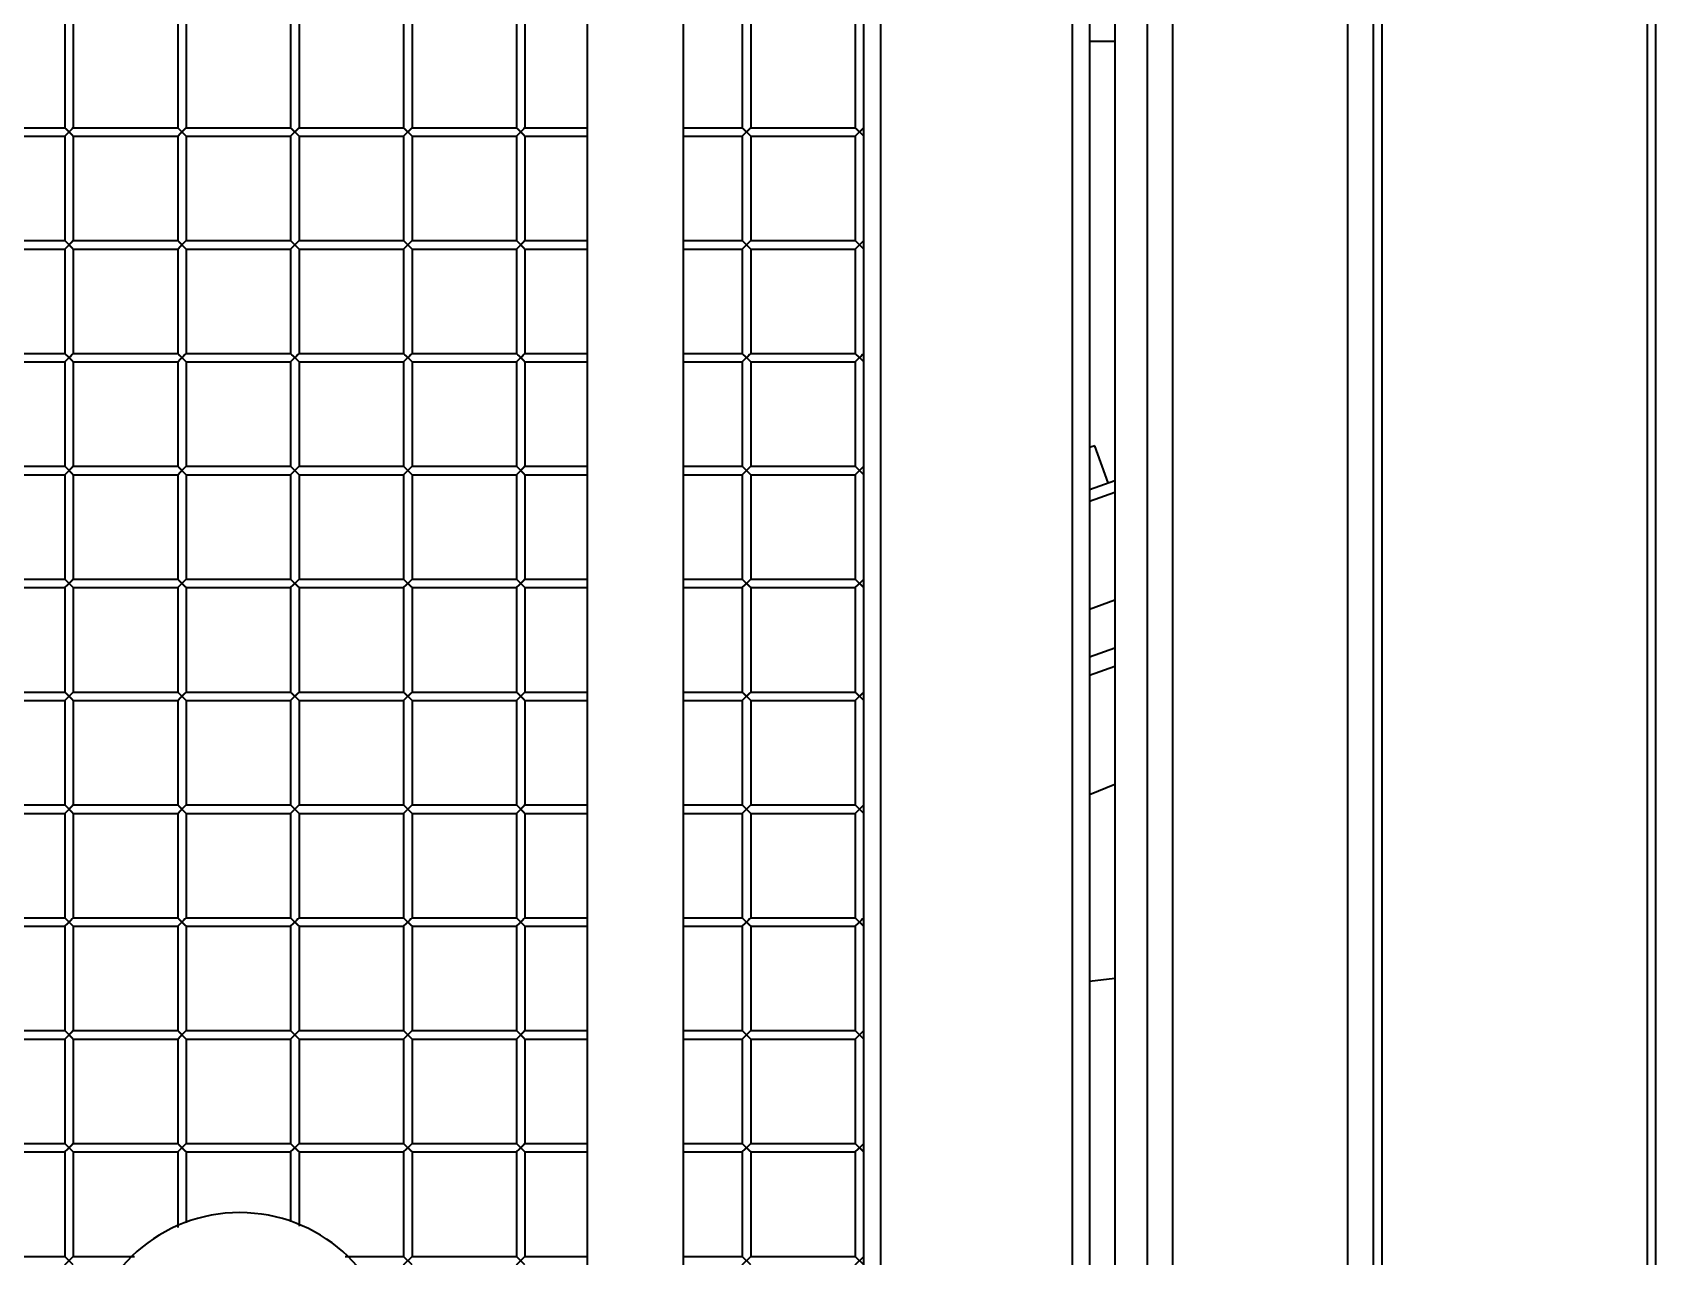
# Model space of a CAD drawing. Header units: millimetres. Extents: x 32496 to 166256, y 3504 to 23939.
# Drawn here: x 95816 to 96391, y 20378 to 20812 of the extents above; entities that cross this region are included whole.
import ezdxf

# ---------------------------------------------------------------- set-up
doc = ezdxf.new("R2010")
doc.units = ezdxf.units.MM
doc.layers.get('0').update_dxf_attribs({"lineweight": 35})

# ---------------------------------------------------------------- blocks, each defined once
blk = doc.blocks.new('8-1250')
at = {"linetype": 'Continuous'}
for p, q in [((-3742.63, -34671.29), (-3742.63, -32152.29)), ((-3680.63, -34671.29), (-3680.63, -32152.29)), ((-3671.63, -32152.29), (-3671.63, -34671.29)), ((-3668.63, -32152.29), (-3668.63, -34671.29)), ((-3574.63, -32152.29), (-3574.63, -34671.29)), ((-3571.63, -32152.29), (-3571.63, -34671.29)), ((-3751.63, -34591.29), (-3751.63, -32232.29)), ((-3846.13, -32251.79), (-3846.13, -34571.79)), ((-3778.13, -34571.79), (-3778.13, -32251.79)), ((-3772.13, -32251.79), (-3772.13, -34571.79)), ((-3763.13, -32421.29), (-3763.13, -34421.29)), ((-3916.13, -33362.79), (-3916.13, -34431.79)), ((-3950.13, -33446.27), (-3950.13, -34431.79)), ((-3852.13, -34414.79), (-3852.13, -33511.79)), ((-4135.13, -33944.79), (-4135.13, -33981.79)), ((-4132.13, -33944.79), (-4132.13, -33981.79)), ((-4095.13, -33944.79), (-4095.13, -33981.79)), ((-4092.13, -33944.79), (-4092.13, -33981.79)), ((-4055.13, -33944.79), (-4055.13, -33981.79)), ((-4052.13, -33944.79), (-4052.13, -33981.79)), ((-4015.13, -33944.79), (-4015.13, -33981.79)), ((-4012.13, -33944.79), (-4012.13, -33981.79)), ((-3975.13, -33944.79), (-3975.13, -33981.79)), ((-3972.13, -33944.79), (-3972.13, -33981.79)), ((-3895.13, -33944.79), (-3895.13, -33981.79)), ((-3892.13, -33944.79), (-3892.13, -33981.79)), ((-3855.13, -33944.79), (-3855.13, -33981.79)), ((-3763.13, -33951.29), (-3772.13, -33951.29)), ((-4172.13, -33981.79), (-4135.13, -33981.79)), ((-4172.13, -33984.79), (-4135.13, -33984.79)), ((-4132.13, -33984.79), (-4135.13, -33981.79)), ((-4135.13, -33984.79), (-4132.13, -33981.79)), ((-4135.13, -33984.79), (-4135.13, -34021.79)), ((-4135.01, -33984.67), (-4134.22, -33983.88)), ((-4134.22, -33983.88), (-4133.63, -33983.29)), ((-4132.13, -33981.79), (-4095.13, -33981.79)), ((-4132.13, -33984.79), (-4132.13, -34021.79)), ((-4132.13, -33984.79), (-4095.13, -33984.79)), ((-4092.13, -33984.79), (-4095.13, -33981.79)), ((-4095.13, -33984.79), (-4092.13, -33981.79)), ((-4095.13, -33984.79), (-4095.13, -34021.79)), ((-4095.01, -33984.67), (-4094.22, -33983.88)), ((-4094.22, -33983.88), (-4093.63, -33983.29)), ((-4092.13, -33981.79), (-4055.13, -33981.79)), ((-4092.13, -33984.79), (-4092.13, -34021.79)), ((-4092.13, -33984.79), (-4055.13, -33984.79)), ((-4052.13, -33984.79), (-4055.13, -33981.79)), ((-4055.13, -33984.79), (-4052.13, -33981.79)), ((-4055.13, -33984.79), (-4055.13, -34021.79)), ((-4055.01, -33984.67), (-4054.22, -33983.88)), ((-4054.22, -33983.88), (-4053.63, -33983.29)), ((-4052.13, -33981.79), (-4015.13, -33981.79)), ((-4052.13, -33984.79), (-4052.13, -34021.79)), ((-4052.13, -33984.79), (-4015.13, -33984.79)), ((-4012.13, -33984.79), (-4015.13, -33981.79)), ((-4015.13, -33984.79), (-4012.13, -33981.79)), ((-4015.13, -33984.79), (-4015.13, -34021.79)), ((-4015.01, -33984.67), (-4014.22, -33983.88)), ((-4014.22, -33983.88), (-4013.63, -33983.29)), ((-4012.13, -33981.79), (-3975.13, -33981.79)), ((-4012.13, -33984.79), (-4012.13, -34021.79)), ((-4012.13, -33984.79), (-3975.13, -33984.79)), ((-3972.13, -33984.79), (-3975.13, -33981.79)), ((-3975.13, -33984.79), (-3972.13, -33981.79)), ((-3975.13, -33984.79), (-3975.13, -34021.79)), ((-3975.01, -33984.67), (-3974.22, -33983.88)), ((-3974.22, -33983.88), (-3973.63, -33983.29)), ((-3972.13, -33981.79), (-3950.13, -33981.79)), ((-3972.13, -33984.79), (-3972.13, -34021.79)), ((-3972.13, -33984.79), (-3950.13, -33984.79)), ((-3916.13, -33981.79), (-3895.13, -33981.79)), ((-3916.13, -33984.79), (-3895.13, -33984.79)), ((-3892.13, -33984.79), (-3895.13, -33981.79)), ((-3895.13, -33984.79), (-3892.13, -33981.79)), ((-3895.13, -33984.79), (-3895.13, -34021.79)), ((-3895.01, -33984.67), (-3894.22, -33983.88)), ((-3894.22, -33983.88), (-3893.63, -33983.29)), ((-3892.13, -33981.79), (-3855.13, -33981.79)), ((-3892.13, -33984.79), (-3892.13, -34021.79)), ((-3892.13, -33984.79), (-3855.13, -33984.79)), ((-3852.13, -33984.79), (-3855.13, -33981.79)), ((-3855.13, -33984.79), (-3852.13, -33981.79)), ((-3855.13, -33984.79), (-3855.13, -34021.79)), ((-3855.01, -33984.67), (-3854.22, -33983.88)), ((-3854.22, -33983.88), (-3853.63, -33983.29)), ((-4172.13, -34021.79), (-4135.13, -34021.79)), ((-4172.13, -34024.79), (-4135.13, -34024.79)), ((-4132.13, -34024.79), (-4135.13, -34021.79)), ((-4135.13, -34024.79), (-4132.13, -34021.79)), ((-4135.13, -34024.79), (-4135.13, -34061.79)), ((-4135.01, -34024.67), (-4134.22, -34023.88)), ((-4134.22, -34023.88), (-4133.63, -34023.29)), ((-4132.13, -34021.79), (-4095.13, -34021.79)), ((-4132.13, -34024.79), (-4132.13, -34061.79)), ((-4132.13, -34024.79), (-4095.13, -34024.79)), ((-4092.13, -34024.79), (-4095.13, -34021.79)), ((-4095.13, -34024.79), (-4092.13, -34021.79)), ((-4095.13, -34024.79), (-4095.13, -34061.79)), ((-4095.01, -34024.67), (-4094.22, -34023.88)), ((-4094.22, -34023.88), (-4093.63, -34023.29)), ((-4092.13, -34021.79), (-4055.13, -34021.79)), ((-4092.13, -34024.79), (-4092.13, -34061.79)), ((-4092.13, -34024.79), (-4055.13, -34024.79)), ((-4052.13, -34024.79), (-4055.13, -34021.79)), ((-4055.13, -34024.79), (-4052.13, -34021.79)), ((-4055.13, -34024.79), (-4055.13, -34061.79)), ((-4055.01, -34024.67), (-4054.22, -34023.88)), ((-4054.22, -34023.88), (-4053.63, -34023.29)), ((-4052.13, -34021.79), (-4015.13, -34021.79)), ((-4052.13, -34024.79), (-4052.13, -34061.79)), ((-4052.13, -34024.79), (-4015.13, -34024.79)), ((-4012.13, -34024.79), (-4015.13, -34021.79)), ((-4015.13, -34024.79), (-4012.13, -34021.79)), ((-4015.13, -34024.79), (-4015.13, -34061.79)), ((-4015.01, -34024.67), (-4014.22, -34023.88)), ((-4014.22, -34023.88), (-4013.63, -34023.29)), ((-4012.13, -34021.79), (-3975.13, -34021.79)), ((-4012.13, -34024.79), (-4012.13, -34061.79)), ((-4012.13, -34024.79), (-3975.13, -34024.79)), ((-3972.13, -34024.79), (-3975.13, -34021.79)), ((-3975.13, -34024.79), (-3972.13, -34021.79)), ((-3975.13, -34024.79), (-3975.13, -34061.79)), ((-3975.01, -34024.67), (-3974.22, -34023.88)), ((-3974.22, -34023.88), (-3973.63, -34023.29)), ((-3972.13, -34021.79), (-3950.13, -34021.79)), ((-3972.13, -34024.79), (-3972.13, -34061.79)), ((-3972.13, -34024.79), (-3950.13, -34024.79)), ((-3916.13, -34021.79), (-3895.13, -34021.79)), ((-3916.13, -34024.79), (-3895.13, -34024.79)), ((-3892.13, -34024.79), (-3895.13, -34021.79)), ((-3895.13, -34024.79), (-3892.13, -34021.79)), ((-3895.13, -34024.79), (-3895.13, -34061.79)), ((-3895.01, -34024.67), (-3894.22, -34023.88)), ((-3894.22, -34023.88), (-3893.63, -34023.29)), ((-3892.13, -34021.79), (-3855.13, -34021.79)), ((-3892.13, -34024.79), (-3892.13, -34061.79)), ((-3892.13, -34024.79), (-3855.13, -34024.79)), ((-3852.13, -34024.79), (-3855.13, -34021.79)), ((-3855.13, -34024.79), (-3852.13, -34021.79)), ((-3855.13, -34024.79), (-3855.13, -34061.79)), ((-3855.01, -34024.67), (-3854.22, -34023.88)), ((-3854.22, -34023.88), (-3853.63, -34023.29)), ((-4172.13, -34061.79), (-4135.13, -34061.79)), ((-4172.13, -34064.79), (-4135.13, -34064.79)), ((-4132.13, -34064.79), (-4135.13, -34061.79)), ((-4135.13, -34064.79), (-4132.13, -34061.79)), ((-4135.13, -34064.79), (-4135.13, -34101.79)), ((-4135.01, -34064.67), (-4134.22, -34063.88)), ((-4134.22, -34063.88), (-4133.63, -34063.29)), ((-4132.13, -34061.79), (-4095.13, -34061.79)), ((-4132.13, -34064.79), (-4132.13, -34101.79)), ((-4132.13, -34064.79), (-4095.13, -34064.79)), ((-4092.13, -34064.79), (-4095.13, -34061.79)), ((-4095.13, -34064.79), (-4092.13, -34061.79)), ((-4095.13, -34064.79), (-4095.13, -34101.79)), ((-4095.01, -34064.67), (-4094.22, -34063.88)), ((-4094.22, -34063.88), (-4093.63, -34063.29)), ((-4092.13, -34061.79), (-4055.13, -34061.79)), ((-4092.13, -34064.79), (-4092.13, -34101.79)), ((-4092.13, -34064.79), (-4055.13, -34064.79)), ((-4052.13, -34064.79), (-4055.13, -34061.79)), ((-4055.13, -34064.79), (-4052.13, -34061.79)), ((-4055.13, -34064.79), (-4055.13, -34101.79)), ((-4055.01, -34064.67), (-4054.22, -34063.88)), ((-4054.22, -34063.88), (-4053.63, -34063.29)), ((-4052.13, -34061.79), (-4015.13, -34061.79)), ((-4052.13, -34064.79), (-4052.13, -34101.79)), ((-4052.13, -34064.79), (-4015.13, -34064.79)), ((-4012.13, -34064.79), (-4015.13, -34061.79)), ((-4015.13, -34064.79), (-4012.13, -34061.79)), ((-4015.13, -34064.79), (-4015.13, -34101.79)), ((-4015.01, -34064.67), (-4014.22, -34063.88)), ((-4014.22, -34063.88), (-4013.63, -34063.29)), ((-4012.13, -34061.79), (-3975.13, -34061.79)), ((-4012.13, -34064.79), (-4012.13, -34101.79)), ((-4012.13, -34064.79), (-3975.13, -34064.79)), ((-3972.13, -34064.79), (-3975.13, -34061.79)), ((-3975.13, -34064.79), (-3972.13, -34061.79)), ((-3975.13, -34064.79), (-3975.13, -34101.79)), ((-3975.01, -34064.67), (-3974.22, -34063.88)), ((-3974.22, -34063.88), (-3973.63, -34063.29)), ((-3972.13, -34061.79), (-3950.13, -34061.79)), ((-3972.13, -34064.79), (-3972.13, -34101.79)), ((-3972.13, -34064.79), (-3950.13, -34064.79)), ((-3916.13, -34061.79), (-3895.13, -34061.79)), ((-3916.13, -34064.79), (-3895.13, -34064.79)), ((-3892.13, -34064.79), (-3895.13, -34061.79)), ((-3895.13, -34064.79), (-3892.13, -34061.79)), ((-3895.13, -34064.79), (-3895.13, -34101.79)), ((-3895.01, -34064.67), (-3894.22, -34063.88)), ((-3894.22, -34063.88), (-3893.63, -34063.29)), ((-3892.13, -34061.79), (-3855.13, -34061.79)), ((-3892.13, -34064.79), (-3892.13, -34101.79)), ((-3892.13, -34064.79), (-3855.13, -34064.79)), ((-3852.13, -34064.79), (-3855.13, -34061.79)), ((-3855.13, -34064.79), (-3852.13, -34061.79)), ((-3855.13, -34064.79), (-3855.13, -34101.79)), ((-3855.01, -34064.67), (-3854.22, -34063.88)), ((-3854.22, -34063.88), (-3853.63, -34063.29)), ((-3770.2, -34094.49), (-3772.13, -34095.17)), ((-3765.51, -34107.68), (-3770.2, -34094.49)), ((-4172.13, -34101.79), (-4135.13, -34101.79)), ((-4172.13, -34104.79), (-4135.13, -34104.79)), ((-4132.13, -34104.79), (-4135.13, -34101.79)), ((-4135.13, -34104.79), (-4132.13, -34101.79)), ((-4135.13, -34104.79), (-4135.13, -34141.79)), ((-4135.01, -34104.67), (-4134.22, -34103.88)), ((-4134.22, -34103.88), (-4133.63, -34103.29)), ((-4132.13, -34101.79), (-4095.13, -34101.79)), ((-4132.13, -34104.79), (-4132.13, -34141.79)), ((-4132.13, -34104.79), (-4095.13, -34104.79)), ((-4092.13, -34104.79), (-4095.13, -34101.79)), ((-4095.13, -34104.79), (-4092.13, -34101.79)), ((-4095.13, -34104.79), (-4095.13, -34141.79)), ((-4095.01, -34104.67), (-4094.22, -34103.88)), ((-4094.22, -34103.88), (-4093.63, -34103.29)), ((-4092.13, -34101.79), (-4055.13, -34101.79)), ((-4092.13, -34104.79), (-4092.13, -34141.79)), ((-4092.13, -34104.79), (-4055.13, -34104.79)), ((-4052.13, -34104.79), (-4055.13, -34101.79)), ((-4055.13, -34104.79), (-4052.13, -34101.79)), ((-4055.13, -34104.79), (-4055.13, -34141.79)), ((-4055.01, -34104.67), (-4054.22, -34103.88)), ((-4054.22, -34103.88), (-4053.63, -34103.29)), ((-4052.13, -34101.79), (-4015.13, -34101.79)), ((-4052.13, -34104.79), (-4052.13, -34141.79)), ((-4052.13, -34104.79), (-4015.13, -34104.79)), ((-4012.13, -34104.79), (-4015.13, -34101.79)), ((-4015.13, -34104.79), (-4012.13, -34101.79)), ((-4015.13, -34104.79), (-4015.13, -34141.79)), ((-4015.01, -34104.67), (-4014.22, -34103.88)), ((-4014.22, -34103.88), (-4013.63, -34103.29)), ((-4012.13, -34101.79), (-3975.13, -34101.79)), ((-4012.13, -34104.79), (-4012.13, -34141.79)), ((-4012.13, -34104.79), (-3975.13, -34104.79)), ((-3972.13, -34104.79), (-3975.13, -34101.79)), ((-3975.13, -34104.79), (-3972.13, -34101.79)), ((-3975.13, -34104.79), (-3975.13, -34141.79)), ((-3975.01, -34104.67), (-3974.22, -34103.88)), ((-3974.22, -34103.88), (-3973.63, -34103.29)), ((-3972.13, -34101.79), (-3950.13, -34101.79)), ((-3972.13, -34104.79), (-3972.13, -34141.79)), ((-3972.13, -34104.79), (-3950.13, -34104.79)), ((-3916.13, -34101.79), (-3895.13, -34101.79)), ((-3916.13, -34104.79), (-3895.13, -34104.79)), ((-3892.13, -34104.79), (-3895.13, -34101.79)), ((-3895.13, -34104.79), (-3892.13, -34101.79)), ((-3895.13, -34104.79), (-3895.13, -34141.79)), ((-3895.01, -34104.67), (-3894.22, -34103.88)), ((-3894.22, -34103.88), (-3893.63, -34103.29)), ((-3892.13, -34101.79), (-3855.13, -34101.79)), ((-3892.13, -34104.79), (-3892.13, -34141.79)), ((-3892.13, -34104.79), (-3855.13, -34104.79)), ((-3852.13, -34104.79), (-3855.13, -34101.79)), ((-3855.13, -34104.79), (-3852.13, -34101.79)), ((-3855.13, -34104.79), (-3855.13, -34141.79)), ((-3855.01, -34104.67), (-3854.22, -34103.88)), ((-3854.22, -34103.88), (-3853.63, -34103.29)), ((-3772.13, -34110.03), (-3763.13, -34106.83)), ((-3763.13, -34111.07), (-3772.13, -34114.28)), ((-4172.13, -34141.79), (-4135.13, -34141.79)), ((-4172.13, -34144.79), (-4135.13, -34144.79)), ((-4132.13, -34144.79), (-4135.13, -34141.79)), ((-4135.13, -34144.79), (-4132.13, -34141.79)), ((-4135.13, -34144.79), (-4135.13, -34181.79)), ((-4135.01, -34144.67), (-4134.22, -34143.88)), ((-4134.22, -34143.88), (-4133.63, -34143.29)), ((-4132.13, -34141.79), (-4095.13, -34141.79)), ((-4132.13, -34144.79), (-4132.13, -34181.79)), ((-4132.13, -34144.79), (-4095.13, -34144.79)), ((-4092.13, -34144.79), (-4095.13, -34141.79)), ((-4095.13, -34144.79), (-4092.13, -34141.79)), ((-4095.13, -34144.79), (-4095.13, -34181.79)), ((-4095.01, -34144.67), (-4094.22, -34143.88)), ((-4094.22, -34143.88), (-4093.63, -34143.29)), ((-4092.13, -34141.79), (-4055.13, -34141.79)), ((-4092.13, -34144.79), (-4092.13, -34181.79)), ((-4092.13, -34144.79), (-4055.13, -34144.79)), ((-4052.13, -34144.79), (-4055.13, -34141.79)), ((-4055.13, -34144.79), (-4052.13, -34141.79)), ((-4055.13, -34144.79), (-4055.13, -34181.79)), ((-4055.01, -34144.67), (-4054.22, -34143.88)), ((-4054.22, -34143.88), (-4053.63, -34143.29)), ((-4052.13, -34141.79), (-4015.13, -34141.79)), ((-4052.13, -34144.79), (-4052.13, -34181.79)), ((-4052.13, -34144.79), (-4015.13, -34144.79)), ((-4012.13, -34144.79), (-4015.13, -34141.79)), ((-4015.13, -34144.79), (-4012.13, -34141.79)), ((-4015.13, -34144.79), (-4015.13, -34181.79)), ((-4015.01, -34144.67), (-4014.22, -34143.88)), ((-4014.22, -34143.88), (-4013.63, -34143.29)), ((-4012.13, -34141.79), (-3975.13, -34141.79)), ((-4012.13, -34144.79), (-4012.13, -34181.79)), ((-4012.13, -34144.79), (-3975.13, -34144.79)), ((-3972.13, -34144.79), (-3975.13, -34141.79)), ((-3975.13, -34144.79), (-3972.13, -34141.79)), ((-3975.13, -34144.79), (-3975.13, -34181.79)), ((-3975.01, -34144.67), (-3974.22, -34143.88)), ((-3974.22, -34143.88), (-3973.63, -34143.29)), ((-3972.13, -34141.79), (-3950.13, -34141.79)), ((-3972.13, -34144.79), (-3972.13, -34181.79)), ((-3972.13, -34144.79), (-3950.13, -34144.79)), ((-3916.13, -34141.79), (-3895.13, -34141.79)), ((-3916.13, -34144.79), (-3895.13, -34144.79)), ((-3892.13, -34144.79), (-3895.13, -34141.79)), ((-3895.13, -34144.79), (-3892.13, -34141.79)), ((-3895.13, -34144.79), (-3895.13, -34181.79)), ((-3895.01, -34144.67), (-3894.22, -34143.88)), ((-3894.22, -34143.88), (-3893.63, -34143.29)), ((-3892.13, -34141.79), (-3855.13, -34141.79)), ((-3892.13, -34144.79), (-3892.13, -34181.79)), ((-3892.13, -34144.79), (-3855.13, -34144.79)), ((-3852.13, -34144.79), (-3855.13, -34141.79)), ((-3855.13, -34144.79), (-3852.13, -34141.79)), ((-3855.13, -34144.79), (-3855.13, -34181.79)), ((-3855.01, -34144.67), (-3854.22, -34143.88)), ((-3854.22, -34143.88), (-3853.63, -34143.29)), ((-3763.13, -34149.29), (-3772.13, -34152.49)), ((-3763.13, -34166.27), (-3772.13, -34169.48)), ((-3772.13, -34175.85), (-3763.13, -34172.64)), ((-4172.13, -34181.79), (-4135.13, -34181.79)), ((-4172.13, -34184.79), (-4135.13, -34184.79)), ((-4132.13, -34184.79), (-4135.13, -34181.79)), ((-4135.13, -34184.79), (-4132.13, -34181.79)), ((-4135.13, -34184.79), (-4135.13, -34221.79)), ((-4135.01, -34184.67), (-4134.22, -34183.88)), ((-4134.22, -34183.88), (-4133.63, -34183.29)), ((-4132.13, -34181.79), (-4095.13, -34181.79)), ((-4132.13, -34184.79), (-4132.13, -34221.79)), ((-4132.13, -34184.79), (-4095.13, -34184.79)), ((-4092.13, -34184.79), (-4095.13, -34181.79)), ((-4095.13, -34184.79), (-4092.13, -34181.79)), ((-4095.13, -34184.79), (-4095.13, -34221.79)), ((-4095.01, -34184.67), (-4094.22, -34183.88)), ((-4094.22, -34183.88), (-4093.63, -34183.29)), ((-4092.13, -34181.79), (-4055.13, -34181.79)), ((-4092.13, -34184.79), (-4092.13, -34221.79)), ((-4092.13, -34184.79), (-4055.13, -34184.79)), ((-4052.13, -34184.79), (-4055.13, -34181.79)), ((-4055.13, -34184.79), (-4052.13, -34181.79)), ((-4055.13, -34184.79), (-4055.13, -34221.79)), ((-4055.01, -34184.67), (-4054.22, -34183.88)), ((-4054.22, -34183.88), (-4053.63, -34183.29)), ((-4052.13, -34181.79), (-4015.13, -34181.79)), ((-4052.13, -34184.79), (-4052.13, -34221.79)), ((-4052.13, -34184.79), (-4015.13, -34184.79)), ((-4012.13, -34184.79), (-4015.13, -34181.79)), ((-4015.13, -34184.79), (-4012.13, -34181.79)), ((-4015.13, -34184.79), (-4015.13, -34221.79)), ((-4015.01, -34184.67), (-4014.22, -34183.88)), ((-4014.22, -34183.88), (-4013.63, -34183.29)), ((-4012.13, -34181.79), (-3975.13, -34181.79)), ((-4012.13, -34184.79), (-4012.13, -34221.79)), ((-4012.13, -34184.79), (-3975.13, -34184.79)), ((-3972.13, -34184.79), (-3975.13, -34181.79)), ((-3975.13, -34184.79), (-3972.13, -34181.79)), ((-3975.13, -34184.79), (-3975.13, -34221.79)), ((-3975.01, -34184.67), (-3974.22, -34183.88)), ((-3974.22, -34183.88), (-3973.63, -34183.29)), ((-3972.13, -34181.79), (-3950.13, -34181.79)), ((-3972.13, -34184.79), (-3972.13, -34221.79)), ((-3972.13, -34184.79), (-3950.13, -34184.79)), ((-3916.13, -34181.79), (-3895.13, -34181.79)), ((-3916.13, -34184.79), (-3895.13, -34184.79)), ((-3892.13, -34184.79), (-3895.13, -34181.79)), ((-3895.13, -34184.79), (-3892.13, -34181.79)), ((-3895.13, -34184.79), (-3895.13, -34221.79)), ((-3895.01, -34184.67), (-3894.22, -34183.88)), ((-3894.22, -34183.88), (-3893.63, -34183.29)), ((-3892.13, -34181.79), (-3855.13, -34181.79)), ((-3892.13, -34184.79), (-3892.13, -34221.79)), ((-3892.13, -34184.79), (-3855.13, -34184.79)), ((-3852.13, -34184.79), (-3855.13, -34181.79)), ((-3855.13, -34184.79), (-3852.13, -34181.79)), ((-3855.13, -34184.79), (-3855.13, -34221.79)), ((-3855.01, -34184.67), (-3854.22, -34183.88)), ((-3854.22, -34183.88), (-3853.63, -34183.29)), ((-3772.13, -34218.15), (-3763.13, -34214.47)), ((-4172.13, -34221.79), (-4135.13, -34221.79)), ((-4132.13, -34224.79), (-4135.13, -34221.79)), ((-4135.13, -34224.79), (-4132.13, -34221.79)), ((-4132.13, -34221.79), (-4095.13, -34221.79)), ((-4092.13, -34224.79), (-4095.13, -34221.79)), ((-4095.13, -34224.79), (-4092.13, -34221.79)), ((-4092.13, -34221.79), (-4055.13, -34221.79)), ((-4052.13, -34224.79), (-4055.13, -34221.79)), ((-4055.13, -34224.79), (-4052.13, -34221.79)), ((-4052.13, -34221.79), (-4015.13, -34221.79)), ((-4012.13, -34224.79), (-4015.13, -34221.79)), ((-4015.13, -34224.79), (-4012.13, -34221.79)), ((-4012.13, -34221.79), (-3975.13, -34221.79)), ((-3972.13, -34224.79), (-3975.13, -34221.79)), ((-3975.13, -34224.79), (-3972.13, -34221.79)), ((-3972.13, -34221.79), (-3950.13, -34221.79)), ((-3916.13, -34221.79), (-3895.13, -34221.79)), ((-3892.13, -34224.79), (-3895.13, -34221.79)), ((-3895.13, -34224.79), (-3892.13, -34221.79)), ((-3892.13, -34221.79), (-3855.13, -34221.79)), ((-3852.13, -34224.79), (-3855.13, -34221.79)), ((-3855.13, -34224.79), (-3852.13, -34221.79)), ((-4172.13, -34224.79), (-4135.13, -34224.79)), ((-4135.13, -34224.79), (-4135.13, -34261.79)), ((-4135.01, -34224.67), (-4134.22, -34223.88)), ((-4134.22, -34223.88), (-4133.63, -34223.29)), ((-4132.13, -34224.79), (-4132.13, -34261.79)), ((-4132.13, -34224.79), (-4095.13, -34224.79)), ((-4095.13, -34224.79), (-4095.13, -34261.79)), ((-4095.01, -34224.67), (-4094.22, -34223.88)), ((-4094.22, -34223.88), (-4093.63, -34223.29)), ((-4092.13, -34224.79), (-4092.13, -34261.79)), ((-4092.13, -34224.79), (-4055.13, -34224.79)), ((-4055.13, -34224.79), (-4055.13, -34261.79)), ((-4055.01, -34224.67), (-4054.22, -34223.88)), ((-4054.22, -34223.88), (-4053.63, -34223.29)), ((-4052.13, -34224.79), (-4052.13, -34261.79)), ((-4052.13, -34224.79), (-4015.13, -34224.79)), ((-4015.13, -34224.79), (-4015.13, -34261.79)), ((-4015.01, -34224.67), (-4014.22, -34223.88)), ((-4014.22, -34223.88), (-4013.63, -34223.29)), ((-4012.13, -34224.79), (-4012.13, -34261.79)), ((-4012.13, -34224.79), (-3975.13, -34224.79)), ((-3975.13, -34224.79), (-3975.13, -34261.79)), ((-3975.01, -34224.67), (-3974.22, -34223.88)), ((-3974.22, -34223.88), (-3973.63, -34223.29)), ((-3972.13, -34224.79), (-3972.13, -34261.79)), ((-3972.13, -34224.79), (-3950.13, -34224.79)), ((-3916.13, -34224.79), (-3895.13, -34224.79)), ((-3895.13, -34224.79), (-3895.13, -34261.79)), ((-3895.01, -34224.67), (-3894.22, -34223.88)), ((-3894.22, -34223.88), (-3893.63, -34223.29)), ((-3892.13, -34224.79), (-3892.13, -34261.79)), ((-3892.13, -34224.79), (-3855.13, -34224.79)), ((-3855.13, -34224.79), (-3855.13, -34261.79)), ((-3855.01, -34224.67), (-3854.22, -34223.88)), ((-3854.22, -34223.88), (-3853.63, -34223.29)), ((-4172.13, -34261.79), (-4135.13, -34261.79)), ((-4132.13, -34264.79), (-4135.13, -34261.79)), ((-4135.13, -34264.79), (-4132.13, -34261.79)), ((-4132.13, -34261.79), (-4095.13, -34261.79)), ((-4092.13, -34264.79), (-4095.13, -34261.79)), ((-4095.13, -34264.79), (-4092.13, -34261.79)), ((-4092.13, -34261.79), (-4055.13, -34261.79)), ((-4052.13, -34264.79), (-4055.13, -34261.79)), ((-4055.13, -34264.79), (-4052.13, -34261.79)), ((-4052.13, -34261.79), (-4015.13, -34261.79)), ((-4012.13, -34264.79), (-4015.13, -34261.79)), ((-4015.13, -34264.79), (-4012.13, -34261.79)), ((-4012.13, -34261.79), (-3975.13, -34261.79)), ((-3972.13, -34264.79), (-3975.13, -34261.79)), ((-3975.13, -34264.79), (-3972.13, -34261.79)), ((-3972.13, -34261.79), (-3950.13, -34261.79)), ((-3916.13, -34261.79), (-3895.13, -34261.79)), ((-3892.13, -34264.79), (-3895.13, -34261.79)), ((-3895.13, -34264.79), (-3892.13, -34261.79)), ((-3892.13, -34261.79), (-3855.13, -34261.79)), ((-3852.13, -34264.79), (-3855.13, -34261.79)), ((-3855.13, -34264.79), (-3852.13, -34261.79)), ((-4172.13, -34264.79), (-4135.13, -34264.79)), ((-4135.13, -34264.79), (-4135.13, -34301.79)), ((-4135.01, -34264.67), (-4134.22, -34263.88)), ((-4134.22, -34263.88), (-4133.63, -34263.29)), ((-4132.13, -34264.79), (-4132.13, -34301.79)), ((-4132.13, -34264.79), (-4095.13, -34264.79)), ((-4095.13, -34264.79), (-4095.13, -34301.79)), ((-4095.01, -34264.67), (-4094.22, -34263.88)), ((-4094.22, -34263.88), (-4093.63, -34263.29)), ((-4092.13, -34264.79), (-4092.13, -34301.79)), ((-4092.13, -34264.79), (-4055.13, -34264.79)), ((-4055.13, -34264.79), (-4055.13, -34301.79)), ((-4055.01, -34264.67), (-4054.22, -34263.88)), ((-4054.22, -34263.88), (-4053.63, -34263.29)), ((-4052.13, -34264.79), (-4052.13, -34301.79)), ((-4052.13, -34264.79), (-4015.13, -34264.79)), ((-4015.13, -34264.79), (-4015.13, -34301.79)), ((-4015.01, -34264.67), (-4014.22, -34263.88)), ((-4014.22, -34263.88), (-4013.63, -34263.29)), ((-4012.13, -34264.79), (-4012.13, -34301.79)), ((-4012.13, -34264.79), (-3975.13, -34264.79)), ((-3975.13, -34264.79), (-3975.13, -34301.79)), ((-3975.01, -34264.67), (-3974.22, -34263.88)), ((-3974.22, -34263.88), (-3973.63, -34263.29)), ((-3972.13, -34264.79), (-3972.13, -34301.79)), ((-3972.13, -34264.79), (-3950.13, -34264.79)), ((-3916.13, -34264.79), (-3895.13, -34264.79)), ((-3895.13, -34264.79), (-3895.13, -34301.79)), ((-3895.01, -34264.67), (-3894.22, -34263.88)), ((-3894.22, -34263.88), (-3893.63, -34263.29)), ((-3892.13, -34264.79), (-3892.13, -34301.79)), ((-3892.13, -34264.79), (-3855.13, -34264.79)), ((-3855.13, -34264.79), (-3855.13, -34301.79)), ((-3855.01, -34264.67), (-3854.22, -34263.88)), ((-3854.22, -34263.88), (-3853.63, -34263.29)), ((-3772.13, -34284.28), (-3763.13, -34283.24)), ((-4172.13, -34301.79), (-4135.13, -34301.79)), ((-4132.13, -34304.79), (-4135.13, -34301.79)), ((-4135.13, -34304.79), (-4132.13, -34301.79)), ((-4132.13, -34301.79), (-4095.13, -34301.79)), ((-4092.13, -34304.79), (-4095.13, -34301.79)), ((-4095.13, -34304.79), (-4092.13, -34301.79)), ((-4092.13, -34301.79), (-4055.13, -34301.79)), ((-4052.13, -34304.79), (-4055.13, -34301.79)), ((-4055.13, -34304.79), (-4052.13, -34301.79)), ((-4052.13, -34301.79), (-4015.13, -34301.79)), ((-4012.13, -34304.79), (-4015.13, -34301.79)), ((-4015.13, -34304.79), (-4012.13, -34301.79)), ((-4012.13, -34301.79), (-3975.13, -34301.79)), ((-3972.13, -34304.79), (-3975.13, -34301.79)), ((-3975.13, -34304.79), (-3972.13, -34301.79)), ((-3972.13, -34301.79), (-3950.13, -34301.79)), ((-3916.13, -34301.79), (-3895.13, -34301.79)), ((-3892.13, -34304.79), (-3895.13, -34301.79)), ((-3895.13, -34304.79), (-3892.13, -34301.79)), ((-3892.13, -34301.79), (-3855.13, -34301.79)), ((-3852.13, -34304.79), (-3855.13, -34301.79)), ((-3855.13, -34304.79), (-3852.13, -34301.79)), ((-4172.13, -34304.79), (-4135.13, -34304.79)), ((-4135.13, -34304.79), (-4135.13, -34341.79)), ((-4135.01, -34304.67), (-4134.22, -34303.88)), ((-4134.22, -34303.88), (-4133.63, -34303.29)), ((-4132.13, -34304.79), (-4132.13, -34341.79)), ((-4132.13, -34304.79), (-4095.13, -34304.79)), ((-4095.13, -34304.79), (-4095.13, -34341.79)), ((-4095.01, -34304.67), (-4094.22, -34303.88)), ((-4094.22, -34303.88), (-4093.63, -34303.29)), ((-4092.13, -34304.79), (-4092.13, -34341.79)), ((-4092.13, -34304.79), (-4055.13, -34304.79)), ((-4055.13, -34304.79), (-4055.13, -34341.79)), ((-4055.01, -34304.67), (-4054.22, -34303.88)), ((-4054.22, -34303.88), (-4053.63, -34303.29)), ((-4052.13, -34304.79), (-4052.13, -34341.79)), ((-4052.13, -34304.79), (-4015.13, -34304.79)), ((-4015.13, -34304.79), (-4015.13, -34341.79)), ((-4015.01, -34304.67), (-4014.22, -34303.88)), ((-4014.22, -34303.88), (-4013.63, -34303.29)), ((-4012.13, -34304.79), (-4012.13, -34341.79)), ((-4012.13, -34304.79), (-3975.13, -34304.79)), ((-3975.13, -34304.79), (-3975.13, -34341.79)), ((-3975.01, -34304.67), (-3974.22, -34303.88)), ((-3974.22, -34303.88), (-3973.63, -34303.29)), ((-3972.13, -34304.79), (-3972.13, -34341.79)), ((-3972.13, -34304.79), (-3950.13, -34304.79)), ((-3916.13, -34304.79), (-3895.13, -34304.79)), ((-3895.13, -34304.79), (-3895.13, -34341.79)), ((-3895.01, -34304.67), (-3894.22, -34303.88)), ((-3894.22, -34303.88), (-3893.63, -34303.29)), ((-3892.13, -34304.79), (-3892.13, -34341.79)), ((-3892.13, -34304.79), (-3855.13, -34304.79)), ((-3855.13, -34304.79), (-3855.13, -34341.79)), ((-3855.01, -34304.67), (-3854.22, -34303.88)), ((-3854.22, -34303.88), (-3853.63, -34303.29)), ((-4172.13, -34341.79), (-4135.13, -34341.79)), ((-4132.13, -34344.79), (-4135.13, -34341.79)), ((-4135.13, -34344.79), (-4132.13, -34341.79)), ((-4132.13, -34341.79), (-4095.13, -34341.79)), ((-4092.13, -34344.79), (-4095.13, -34341.79)), ((-4095.13, -34344.79), (-4092.13, -34341.79)), ((-4092.13, -34341.79), (-4055.13, -34341.79)), ((-4052.13, -34344.79), (-4055.13, -34341.79)), ((-4055.13, -34344.79), (-4052.13, -34341.79)), ((-4052.13, -34341.79), (-4015.13, -34341.79)), ((-4012.13, -34344.79), (-4015.13, -34341.79)), ((-4015.13, -34344.79), (-4012.13, -34341.79)), ((-4012.13, -34341.79), (-3975.13, -34341.79)), ((-3972.13, -34344.79), (-3975.13, -34341.79)), ((-3975.13, -34344.79), (-3972.13, -34341.79)), ((-3972.13, -34341.79), (-3950.13, -34341.79)), ((-3916.13, -34341.79), (-3895.13, -34341.79)), ((-3892.13, -34344.79), (-3895.13, -34341.79)), ((-3895.13, -34344.79), (-3892.13, -34341.79)), ((-3892.13, -34341.79), (-3855.13, -34341.79)), ((-3852.13, -34344.79), (-3855.13, -34341.79)), ((-3855.13, -34344.79), (-3852.13, -34341.79)), ((-4172.13, -34344.79), (-4135.13, -34344.79)), ((-4135.13, -34344.79), (-4135.13, -34381.79)), ((-4135.01, -34344.67), (-4134.22, -34343.88)), ((-4134.22, -34343.88), (-4133.63, -34343.29)), ((-4132.13, -34344.79), (-4132.13, -34381.79)), ((-4132.13, -34344.79), (-4095.13, -34344.79)), ((-4095.13, -34344.79), (-4095.13, -34371.5)), ((-4095.01, -34344.67), (-4094.22, -34343.88)), ((-4094.22, -34343.88), (-4093.63, -34343.29)), ((-4092.13, -34344.79), (-4092.13, -34369.95)), ((-4092.13, -34344.79), (-4055.13, -34344.79)), ((-4055.13, -34344.79), (-4055.13, -34369.56)), ((-4055.01, -34344.67), (-4054.22, -34343.88)), ((-4054.22, -34343.88), (-4053.63, -34343.29)), ((-4052.13, -34344.79), (-4052.13, -34371.06)), ((-4052.13, -34344.79), (-4015.13, -34344.79)), ((-4015.13, -34344.79), (-4015.13, -34381.79)), ((-4015.01, -34344.67), (-4014.22, -34343.88)), ((-4014.22, -34343.88), (-4013.63, -34343.29)), ((-4012.13, -34344.79), (-4012.13, -34381.79)), ((-4012.13, -34344.79), (-3975.13, -34344.79)), ((-3975.13, -34344.79), (-3975.13, -34381.79)), ((-3975.01, -34344.67), (-3974.22, -34343.88)), ((-3974.22, -34343.88), (-3973.63, -34343.29)), ((-3972.13, -34344.79), (-3972.13, -34381.79)), ((-3972.13, -34344.79), (-3950.13, -34344.79)), ((-3916.13, -34344.79), (-3895.13, -34344.79)), ((-3895.13, -34344.79), (-3895.13, -34381.79)), ((-3895.01, -34344.67), (-3894.22, -34343.88)), ((-3894.22, -34343.88), (-3893.63, -34343.29)), ((-3892.13, -34344.79), (-3892.13, -34381.79)), ((-3892.13, -34344.79), (-3855.13, -34344.79)), ((-3855.13, -34344.79), (-3855.13, -34381.79)), ((-3855.01, -34344.67), (-3854.22, -34343.88)), ((-3854.22, -34343.88), (-3853.63, -34343.29)), ((-4172.13, -34381.79), (-4135.13, -34381.79)), ((-4132.13, -34384.79), (-4135.13, -34381.79)), ((-4135.13, -34384.79), (-4132.13, -34381.79)), ((-4132.13, -34381.79), (-4110.48, -34381.79)), ((-4035.84, -34381.79), (-4015.13, -34381.79)), ((-4012.13, -34384.79), (-4015.13, -34381.79)), ((-4015.13, -34384.79), (-4012.13, -34381.79)), ((-4012.13, -34381.79), (-3975.13, -34381.79)), ((-3972.13, -34384.79), (-3975.13, -34381.79)), ((-3975.13, -34384.79), (-3972.13, -34381.79)), ((-3972.13, -34381.79), (-3950.13, -34381.79)), ((-3916.13, -34381.79), (-3895.13, -34381.79)), ((-3892.13, -34384.79), (-3895.13, -34381.79)), ((-3895.13, -34384.79), (-3892.13, -34381.79)), ((-3892.13, -34381.79), (-3855.13, -34381.79)), ((-3852.13, -34384.79), (-3855.13, -34381.79)), ((-3855.13, -34384.79), (-3852.13, -34381.79))]:
    blk.add_line(p, q, dxfattribs=at)
for points in [[(-4133.63, -33983.29), (-4134.21, -33982.7), (-4134.69, -33982.23)], [(-4132.24, -33981.9), (-4132.56, -33982.22), (-4133.05, -33982.71), (-4133.63, -33983.29)], [(-4133.63, -33983.29), (-4133.04, -33983.88), (-4132.57, -33984.35), (-4132.13, -33984.79)], [(-4093.63, -33983.29), (-4094.21, -33982.7), (-4094.69, -33982.23)], [(-4092.24, -33981.9), (-4092.56, -33982.22), (-4093.05, -33982.71), (-4093.63, -33983.29)], [(-4093.63, -33983.29), (-4093.04, -33983.88), (-4092.57, -33984.35), (-4092.13, -33984.79)], [(-4053.63, -33983.29), (-4054.21, -33982.7), (-4054.69, -33982.23)], [(-4052.24, -33981.9), (-4052.56, -33982.22), (-4053.05, -33982.71), (-4053.63, -33983.29)], [(-4053.63, -33983.29), (-4053.04, -33983.88), (-4052.57, -33984.35), (-4052.13, -33984.79)], [(-4013.63, -33983.29), (-4014.21, -33982.7), (-4014.69, -33982.23)], [(-4012.24, -33981.9), (-4012.56, -33982.22), (-4013.05, -33982.71), (-4013.63, -33983.29)], [(-4013.63, -33983.29), (-4013.04, -33983.88), (-4012.57, -33984.35), (-4012.13, -33984.79)], [(-3973.63, -33983.29), (-3974.21, -33982.7), (-3974.69, -33982.23)], [(-3972.24, -33981.9), (-3972.56, -33982.22), (-3973.05, -33982.71), (-3973.63, -33983.29)], [(-3973.63, -33983.29), (-3973.04, -33983.88), (-3972.57, -33984.35), (-3972.13, -33984.79)], [(-3893.63, -33983.29), (-3894.21, -33982.7), (-3894.69, -33982.23)], [(-3892.24, -33981.9), (-3892.56, -33982.22), (-3893.05, -33982.71), (-3893.63, -33983.29)], [(-3893.63, -33983.29), (-3893.04, -33983.88), (-3892.57, -33984.35), (-3892.13, -33984.79)], [(-3853.63, -33983.29), (-3854.21, -33982.7), (-3854.69, -33982.23)], [(-3852.24, -33981.9), (-3852.56, -33982.22), (-3853.05, -33982.71), (-3853.63, -33983.29)], [(-3853.63, -33983.29), (-3853.04, -33983.88), (-3852.57, -33984.35), (-3852.13, -33984.79)], [(-4133.63, -34023.29), (-4134.21, -34022.7), (-4134.69, -34022.23)], [(-4132.24, -34021.9), (-4132.56, -34022.22), (-4133.05, -34022.71), (-4133.63, -34023.29)], [(-4133.63, -34023.29), (-4133.04, -34023.88), (-4132.57, -34024.35), (-4132.13, -34024.79)], [(-4093.63, -34023.29), (-4094.21, -34022.7), (-4094.69, -34022.23)], [(-4092.24, -34021.9), (-4092.56, -34022.22), (-4093.05, -34022.71), (-4093.63, -34023.29)], [(-4093.63, -34023.29), (-4093.04, -34023.88), (-4092.57, -34024.35), (-4092.13, -34024.79)], [(-4053.63, -34023.29), (-4054.21, -34022.7), (-4054.69, -34022.23)], [(-4052.24, -34021.9), (-4052.56, -34022.22), (-4053.05, -34022.71), (-4053.63, -34023.29)], [(-4053.63, -34023.29), (-4053.04, -34023.88), (-4052.57, -34024.35), (-4052.13, -34024.79)], [(-4013.63, -34023.29), (-4014.21, -34022.7), (-4014.69, -34022.23)], [(-4012.24, -34021.9), (-4012.56, -34022.22), (-4013.05, -34022.71), (-4013.63, -34023.29)], [(-4013.63, -34023.29), (-4013.04, -34023.88), (-4012.57, -34024.35), (-4012.13, -34024.79)], [(-3973.63, -34023.29), (-3974.21, -34022.7), (-3974.69, -34022.23)], [(-3972.24, -34021.9), (-3972.56, -34022.22), (-3973.05, -34022.71), (-3973.63, -34023.29)], [(-3973.63, -34023.29), (-3973.04, -34023.88), (-3972.57, -34024.35), (-3972.13, -34024.79)], [(-3893.63, -34023.29), (-3894.21, -34022.7), (-3894.69, -34022.23)], [(-3892.24, -34021.9), (-3892.56, -34022.22), (-3893.05, -34022.71), (-3893.63, -34023.29)], [(-3893.63, -34023.29), (-3893.04, -34023.88), (-3892.57, -34024.35), (-3892.13, -34024.79)], [(-3853.63, -34023.29), (-3854.21, -34022.7), (-3854.69, -34022.23)], [(-3852.24, -34021.9), (-3852.56, -34022.22), (-3853.05, -34022.71), (-3853.63, -34023.29)], [(-3853.63, -34023.29), (-3853.04, -34023.88), (-3852.57, -34024.35), (-3852.13, -34024.79)], [(-4133.63, -34063.29), (-4134.21, -34062.7), (-4134.69, -34062.23)], [(-4132.24, -34061.9), (-4132.56, -34062.22), (-4133.05, -34062.71), (-4133.63, -34063.29)], [(-4133.63, -34063.29), (-4133.04, -34063.88), (-4132.57, -34064.35), (-4132.13, -34064.79)], [(-4093.63, -34063.29), (-4094.21, -34062.7), (-4094.69, -34062.23)], [(-4092.24, -34061.9), (-4092.56, -34062.22), (-4093.05, -34062.71), (-4093.63, -34063.29)], [(-4093.63, -34063.29), (-4093.04, -34063.88), (-4092.57, -34064.35), (-4092.13, -34064.79)], [(-4053.63, -34063.29), (-4054.21, -34062.7), (-4054.69, -34062.23)], [(-4052.24, -34061.9), (-4052.56, -34062.22), (-4053.05, -34062.71), (-4053.63, -34063.29)], [(-4053.63, -34063.29), (-4053.04, -34063.88), (-4052.57, -34064.35), (-4052.13, -34064.79)], [(-4013.63, -34063.29), (-4014.21, -34062.7), (-4014.69, -34062.23)], [(-4012.24, -34061.9), (-4012.56, -34062.22), (-4013.05, -34062.71), (-4013.63, -34063.29)], [(-4013.63, -34063.29), (-4013.04, -34063.88), (-4012.57, -34064.35), (-4012.13, -34064.79)], [(-3973.63, -34063.29), (-3974.21, -34062.7), (-3974.69, -34062.23)], [(-3972.24, -34061.9), (-3972.56, -34062.22), (-3973.05, -34062.71), (-3973.63, -34063.29)], [(-3973.63, -34063.29), (-3973.04, -34063.88), (-3972.57, -34064.35), (-3972.13, -34064.79)], [(-3893.63, -34063.29), (-3894.21, -34062.7), (-3894.69, -34062.23)], [(-3892.24, -34061.9), (-3892.56, -34062.22), (-3893.05, -34062.71), (-3893.63, -34063.29)], [(-3893.63, -34063.29), (-3893.04, -34063.88), (-3892.57, -34064.35), (-3892.13, -34064.79)], [(-3853.63, -34063.29), (-3854.21, -34062.7), (-3854.69, -34062.23)], [(-3852.24, -34061.9), (-3852.56, -34062.22), (-3853.05, -34062.71), (-3853.63, -34063.29)], [(-3853.63, -34063.29), (-3853.04, -34063.88), (-3852.57, -34064.35), (-3852.13, -34064.79)], [(-4133.63, -34103.29), (-4134.21, -34102.7), (-4134.69, -34102.23)], [(-4132.24, -34101.9), (-4132.56, -34102.22), (-4133.05, -34102.71), (-4133.63, -34103.29)], [(-4133.63, -34103.29), (-4133.04, -34103.88), (-4132.57, -34104.35), (-4132.13, -34104.79)], [(-4093.63, -34103.29), (-4094.21, -34102.7), (-4094.69, -34102.23)], [(-4092.24, -34101.9), (-4092.56, -34102.22), (-4093.05, -34102.71), (-4093.63, -34103.29)], [(-4093.63, -34103.29), (-4093.04, -34103.88), (-4092.57, -34104.35), (-4092.13, -34104.79)], [(-4053.63, -34103.29), (-4054.21, -34102.7), (-4054.69, -34102.23)], [(-4052.24, -34101.9), (-4052.56, -34102.22), (-4053.05, -34102.71), (-4053.63, -34103.29)], [(-4053.63, -34103.29), (-4053.04, -34103.88), (-4052.57, -34104.35), (-4052.13, -34104.79)], [(-4013.63, -34103.29), (-4014.21, -34102.7), (-4014.69, -34102.23)], [(-4012.24, -34101.9), (-4012.56, -34102.22), (-4013.05, -34102.71), (-4013.63, -34103.29)], [(-4013.63, -34103.29), (-4013.04, -34103.88), (-4012.57, -34104.35), (-4012.13, -34104.79)], [(-3973.63, -34103.29), (-3974.21, -34102.7), (-3974.69, -34102.23)], [(-3972.24, -34101.9), (-3972.56, -34102.22), (-3973.05, -34102.71), (-3973.63, -34103.29)], [(-3973.63, -34103.29), (-3973.04, -34103.88), (-3972.57, -34104.35), (-3972.13, -34104.79)], [(-3893.63, -34103.29), (-3894.21, -34102.7), (-3894.69, -34102.23)], [(-3892.24, -34101.9), (-3892.56, -34102.22), (-3893.05, -34102.71), (-3893.63, -34103.29)], [(-3893.63, -34103.29), (-3893.04, -34103.88), (-3892.57, -34104.35), (-3892.13, -34104.79)], [(-3853.63, -34103.29), (-3854.21, -34102.7), (-3854.69, -34102.23)], [(-3852.24, -34101.9), (-3852.56, -34102.22), (-3853.05, -34102.71), (-3853.63, -34103.29)], [(-3853.63, -34103.29), (-3853.04, -34103.88), (-3852.57, -34104.35), (-3852.13, -34104.79)], [(-4133.63, -34143.29), (-4134.21, -34142.7), (-4134.69, -34142.23)], [(-4132.24, -34141.9), (-4132.56, -34142.22), (-4133.05, -34142.71), (-4133.63, -34143.29)], [(-4133.63, -34143.29), (-4133.04, -34143.88), (-4132.57, -34144.35), (-4132.13, -34144.79)], [(-4093.63, -34143.29), (-4094.21, -34142.7), (-4094.69, -34142.23)], [(-4092.24, -34141.9), (-4092.56, -34142.22), (-4093.05, -34142.71), (-4093.63, -34143.29)], [(-4093.63, -34143.29), (-4093.04, -34143.88), (-4092.57, -34144.35), (-4092.13, -34144.79)], [(-4053.63, -34143.29), (-4054.21, -34142.7), (-4054.69, -34142.23)], [(-4052.24, -34141.9), (-4052.56, -34142.22), (-4053.05, -34142.71), (-4053.63, -34143.29)], [(-4053.63, -34143.29), (-4053.04, -34143.88), (-4052.57, -34144.35), (-4052.13, -34144.79)], [(-4013.63, -34143.29), (-4014.21, -34142.7), (-4014.69, -34142.23)], [(-4012.24, -34141.9), (-4012.56, -34142.22), (-4013.05, -34142.71), (-4013.63, -34143.29)], [(-4013.63, -34143.29), (-4013.04, -34143.88), (-4012.57, -34144.35), (-4012.13, -34144.79)], [(-3973.63, -34143.29), (-3974.21, -34142.7), (-3974.69, -34142.23)], [(-3972.24, -34141.9), (-3972.56, -34142.22), (-3973.05, -34142.71), (-3973.63, -34143.29)], [(-3973.63, -34143.29), (-3973.04, -34143.88), (-3972.57, -34144.35), (-3972.13, -34144.79)], [(-3893.63, -34143.29), (-3894.21, -34142.7), (-3894.69, -34142.23)], [(-3892.24, -34141.9), (-3892.56, -34142.22), (-3893.05, -34142.71), (-3893.63, -34143.29)], [(-3893.63, -34143.29), (-3893.04, -34143.88), (-3892.57, -34144.35), (-3892.13, -34144.79)], [(-3853.63, -34143.29), (-3854.21, -34142.7), (-3854.69, -34142.23)], [(-3852.24, -34141.9), (-3852.56, -34142.22), (-3853.05, -34142.71), (-3853.63, -34143.29)], [(-3853.63, -34143.29), (-3853.04, -34143.88), (-3852.57, -34144.35), (-3852.13, -34144.79)], [(-4133.63, -34183.29), (-4134.21, -34182.7), (-4134.69, -34182.23)], [(-4132.24, -34181.9), (-4132.56, -34182.22), (-4133.05, -34182.71), (-4133.63, -34183.29)], [(-4133.63, -34183.29), (-4133.04, -34183.88), (-4132.57, -34184.35), (-4132.13, -34184.79)], [(-4093.63, -34183.29), (-4094.21, -34182.7), (-4094.69, -34182.23)], [(-4092.24, -34181.9), (-4092.56, -34182.22), (-4093.05, -34182.71), (-4093.63, -34183.29)], [(-4093.63, -34183.29), (-4093.04, -34183.88), (-4092.57, -34184.35), (-4092.13, -34184.79)], [(-4053.63, -34183.29), (-4054.21, -34182.7), (-4054.69, -34182.23)], [(-4052.24, -34181.9), (-4052.56, -34182.22), (-4053.05, -34182.71), (-4053.63, -34183.29)], [(-4053.63, -34183.29), (-4053.04, -34183.88), (-4052.57, -34184.35), (-4052.13, -34184.79)], [(-4013.63, -34183.29), (-4014.21, -34182.7), (-4014.69, -34182.23)], [(-4012.24, -34181.9), (-4012.56, -34182.22), (-4013.05, -34182.71), (-4013.63, -34183.29)], [(-4013.63, -34183.29), (-4013.04, -34183.88), (-4012.57, -34184.35), (-4012.13, -34184.79)], [(-3973.63, -34183.29), (-3974.21, -34182.7), (-3974.69, -34182.23)], [(-3972.24, -34181.9), (-3972.56, -34182.22), (-3973.05, -34182.71), (-3973.63, -34183.29)], [(-3973.63, -34183.29), (-3973.04, -34183.88), (-3972.57, -34184.35), (-3972.13, -34184.79)], [(-3893.63, -34183.29), (-3894.21, -34182.7), (-3894.69, -34182.23)], [(-3892.24, -34181.9), (-3892.56, -34182.22), (-3893.05, -34182.71), (-3893.63, -34183.29)], [(-3893.63, -34183.29), (-3893.04, -34183.88), (-3892.57, -34184.35), (-3892.13, -34184.79)], [(-3853.63, -34183.29), (-3854.21, -34182.7), (-3854.69, -34182.23)], [(-3852.24, -34181.9), (-3852.56, -34182.22), (-3853.05, -34182.71), (-3853.63, -34183.29)], [(-3853.63, -34183.29), (-3853.04, -34183.88), (-3852.57, -34184.35), (-3852.13, -34184.79)], [(-4132.24, -34221.9), (-4132.56, -34222.22), (-4133.05, -34222.71), (-4133.63, -34223.29)], [(-4092.24, -34221.9), (-4092.56, -34222.22), (-4093.05, -34222.71), (-4093.63, -34223.29)], [(-4052.24, -34221.9), (-4052.56, -34222.22), (-4053.05, -34222.71), (-4053.63, -34223.29)], [(-4012.24, -34221.9), (-4012.56, -34222.22), (-4013.05, -34222.71), (-4013.63, -34223.29)], [(-3972.24, -34221.9), (-3972.56, -34222.22), (-3973.05, -34222.71), (-3973.63, -34223.29)], [(-3892.24, -34221.9), (-3892.56, -34222.22), (-3893.05, -34222.71), (-3893.63, -34223.29)], [(-3852.24, -34221.9), (-3852.56, -34222.22), (-3853.05, -34222.71), (-3853.63, -34223.29)], [(-4133.63, -34223.29), (-4134.21, -34222.7), (-4134.69, -34222.23)], [(-4133.63, -34223.29), (-4133.04, -34223.88), (-4132.57, -34224.35), (-4132.13, -34224.79)], [(-4093.63, -34223.29), (-4094.21, -34222.7), (-4094.69, -34222.23)], [(-4093.63, -34223.29), (-4093.04, -34223.88), (-4092.57, -34224.35), (-4092.13, -34224.79)], [(-4053.63, -34223.29), (-4054.21, -34222.7), (-4054.69, -34222.23)], [(-4053.63, -34223.29), (-4053.04, -34223.88), (-4052.57, -34224.35), (-4052.13, -34224.79)], [(-4013.63, -34223.29), (-4014.21, -34222.7), (-4014.69, -34222.23)], [(-4013.63, -34223.29), (-4013.04, -34223.88), (-4012.57, -34224.35), (-4012.13, -34224.79)], [(-3973.63, -34223.29), (-3974.21, -34222.7), (-3974.69, -34222.23)], [(-3973.63, -34223.29), (-3973.04, -34223.88), (-3972.57, -34224.35), (-3972.13, -34224.79)], [(-3893.63, -34223.29), (-3894.21, -34222.7), (-3894.69, -34222.23)], [(-3893.63, -34223.29), (-3893.04, -34223.88), (-3892.57, -34224.35), (-3892.13, -34224.79)], [(-3853.63, -34223.29), (-3854.21, -34222.7), (-3854.69, -34222.23)], [(-3853.63, -34223.29), (-3853.04, -34223.88), (-3852.57, -34224.35), (-3852.13, -34224.79)], [(-4132.24, -34261.9), (-4132.56, -34262.22), (-4133.05, -34262.71), (-4133.63, -34263.29)], [(-4092.24, -34261.9), (-4092.56, -34262.22), (-4093.05, -34262.71), (-4093.63, -34263.29)], [(-4052.24, -34261.9), (-4052.56, -34262.22), (-4053.05, -34262.71), (-4053.63, -34263.29)], [(-4012.24, -34261.9), (-4012.56, -34262.22), (-4013.05, -34262.71), (-4013.63, -34263.29)], [(-3972.24, -34261.9), (-3972.56, -34262.22), (-3973.05, -34262.71), (-3973.63, -34263.29)], [(-3892.24, -34261.9), (-3892.56, -34262.22), (-3893.05, -34262.71), (-3893.63, -34263.29)], [(-3852.24, -34261.9), (-3852.56, -34262.22), (-3853.05, -34262.71), (-3853.63, -34263.29)], [(-4133.63, -34263.29), (-4134.21, -34262.7), (-4134.69, -34262.23)], [(-4133.63, -34263.29), (-4133.04, -34263.88), (-4132.57, -34264.35), (-4132.13, -34264.79)], [(-4093.63, -34263.29), (-4094.21, -34262.7), (-4094.69, -34262.23)], [(-4093.63, -34263.29), (-4093.04, -34263.88), (-4092.57, -34264.35), (-4092.13, -34264.79)], [(-4053.63, -34263.29), (-4054.21, -34262.7), (-4054.69, -34262.23)], [(-4053.63, -34263.29), (-4053.04, -34263.88), (-4052.57, -34264.35), (-4052.13, -34264.79)], [(-4013.63, -34263.29), (-4014.21, -34262.7), (-4014.69, -34262.23)], [(-4013.63, -34263.29), (-4013.04, -34263.88), (-4012.57, -34264.35), (-4012.13, -34264.79)], [(-3973.63, -34263.29), (-3974.21, -34262.7), (-3974.69, -34262.23)], [(-3973.63, -34263.29), (-3973.04, -34263.88), (-3972.57, -34264.35), (-3972.13, -34264.79)], [(-3893.63, -34263.29), (-3894.21, -34262.7), (-3894.69, -34262.23)], [(-3893.63, -34263.29), (-3893.04, -34263.88), (-3892.57, -34264.35), (-3892.13, -34264.79)], [(-3853.63, -34263.29), (-3854.21, -34262.7), (-3854.69, -34262.23)], [(-3853.63, -34263.29), (-3853.04, -34263.88), (-3852.57, -34264.35), (-3852.13, -34264.79)], [(-4133.63, -34303.29), (-4134.21, -34302.7), (-4134.69, -34302.23)], [(-4132.24, -34301.9), (-4132.56, -34302.22), (-4133.05, -34302.71), (-4133.63, -34303.29)], [(-4093.63, -34303.29), (-4094.21, -34302.7), (-4094.69, -34302.23)], [(-4092.24, -34301.9), (-4092.56, -34302.22), (-4093.05, -34302.71), (-4093.63, -34303.29)], [(-4053.63, -34303.29), (-4054.21, -34302.7), (-4054.69, -34302.23)], [(-4052.24, -34301.9), (-4052.56, -34302.22), (-4053.05, -34302.71), (-4053.63, -34303.29)], [(-4013.63, -34303.29), (-4014.21, -34302.7), (-4014.69, -34302.23)], [(-4012.24, -34301.9), (-4012.56, -34302.22), (-4013.05, -34302.71), (-4013.63, -34303.29)], [(-3973.63, -34303.29), (-3974.21, -34302.7), (-3974.69, -34302.23)], [(-3972.24, -34301.9), (-3972.56, -34302.22), (-3973.05, -34302.71), (-3973.63, -34303.29)], [(-3893.63, -34303.29), (-3894.21, -34302.7), (-3894.69, -34302.23)], [(-3892.24, -34301.9), (-3892.56, -34302.22), (-3893.05, -34302.71), (-3893.63, -34303.29)], [(-3853.63, -34303.29), (-3854.21, -34302.7), (-3854.69, -34302.23)], [(-3852.24, -34301.9), (-3852.56, -34302.22), (-3853.05, -34302.71), (-3853.63, -34303.29)], [(-4133.63, -34303.29), (-4133.04, -34303.88), (-4132.57, -34304.35), (-4132.13, -34304.79)], [(-4093.63, -34303.29), (-4093.04, -34303.88), (-4092.57, -34304.35), (-4092.13, -34304.79)], [(-4053.63, -34303.29), (-4053.04, -34303.88), (-4052.57, -34304.35), (-4052.13, -34304.79)], [(-4013.63, -34303.29), (-4013.04, -34303.88), (-4012.57, -34304.35), (-4012.13, -34304.79)], [(-3973.63, -34303.29), (-3973.04, -34303.88), (-3972.57, -34304.35), (-3972.13, -34304.79)], [(-3893.63, -34303.29), (-3893.04, -34303.88), (-3892.57, -34304.35), (-3892.13, -34304.79)], [(-3853.63, -34303.29), (-3853.04, -34303.88), (-3852.57, -34304.35), (-3852.13, -34304.79)], [(-4133.63, -34343.29), (-4134.21, -34342.7), (-4134.69, -34342.23)], [(-4132.24, -34341.9), (-4132.56, -34342.22), (-4133.05, -34342.71), (-4133.63, -34343.29)], [(-4093.63, -34343.29), (-4094.21, -34342.7), (-4094.69, -34342.23)], [(-4092.24, -34341.9), (-4092.56, -34342.22), (-4093.05, -34342.71), (-4093.63, -34343.29)], [(-4053.63, -34343.29), (-4054.21, -34342.7), (-4054.69, -34342.23)], [(-4052.24, -34341.9), (-4052.56, -34342.22), (-4053.05, -34342.71), (-4053.63, -34343.29)], [(-4013.63, -34343.29), (-4014.21, -34342.7), (-4014.69, -34342.23)], [(-4012.24, -34341.9), (-4012.56, -34342.22), (-4013.05, -34342.71), (-4013.63, -34343.29)], [(-3973.63, -34343.29), (-3974.21, -34342.7), (-3974.69, -34342.23)], [(-3972.24, -34341.9), (-3972.56, -34342.22), (-3973.05, -34342.71), (-3973.63, -34343.29)], [(-3893.63, -34343.29), (-3894.21, -34342.7), (-3894.69, -34342.23)], [(-3892.24, -34341.9), (-3892.56, -34342.22), (-3893.05, -34342.71), (-3893.63, -34343.29)], [(-3853.63, -34343.29), (-3854.21, -34342.7), (-3854.69, -34342.23)], [(-3852.24, -34341.9), (-3852.56, -34342.22), (-3853.05, -34342.71), (-3853.63, -34343.29)], [(-4133.63, -34343.29), (-4133.04, -34343.88), (-4132.57, -34344.35), (-4132.13, -34344.79)], [(-4093.63, -34343.29), (-4093.04, -34343.88), (-4092.57, -34344.35), (-4092.13, -34344.79)], [(-4053.63, -34343.29), (-4053.04, -34343.88), (-4052.57, -34344.35), (-4052.13, -34344.79)], [(-4013.63, -34343.29), (-4013.04, -34343.88), (-4012.57, -34344.35), (-4012.13, -34344.79)], [(-3973.63, -34343.29), (-3973.04, -34343.88), (-3972.57, -34344.35), (-3972.13, -34344.79)], [(-3893.63, -34343.29), (-3893.04, -34343.88), (-3892.57, -34344.35), (-3892.13, -34344.79)], [(-3853.63, -34343.29), (-3853.04, -34343.88), (-3852.57, -34344.35), (-3852.13, -34344.79)]]:
    blk.add_lwpolyline(points, dxfattribs=at)
blk.add_arc((-4073.13, -34421.29), 55, 6.9888, 172.98254, dxfattribs=at)

msp = doc.modelspace()

# ---------------------------------------------------------------- block references
at = {"color": 6}
msp.add_blockref('8-1250', (99962.893, 54760.291), dxfattribs=at)

doc.saveas('drawing.dxf')
